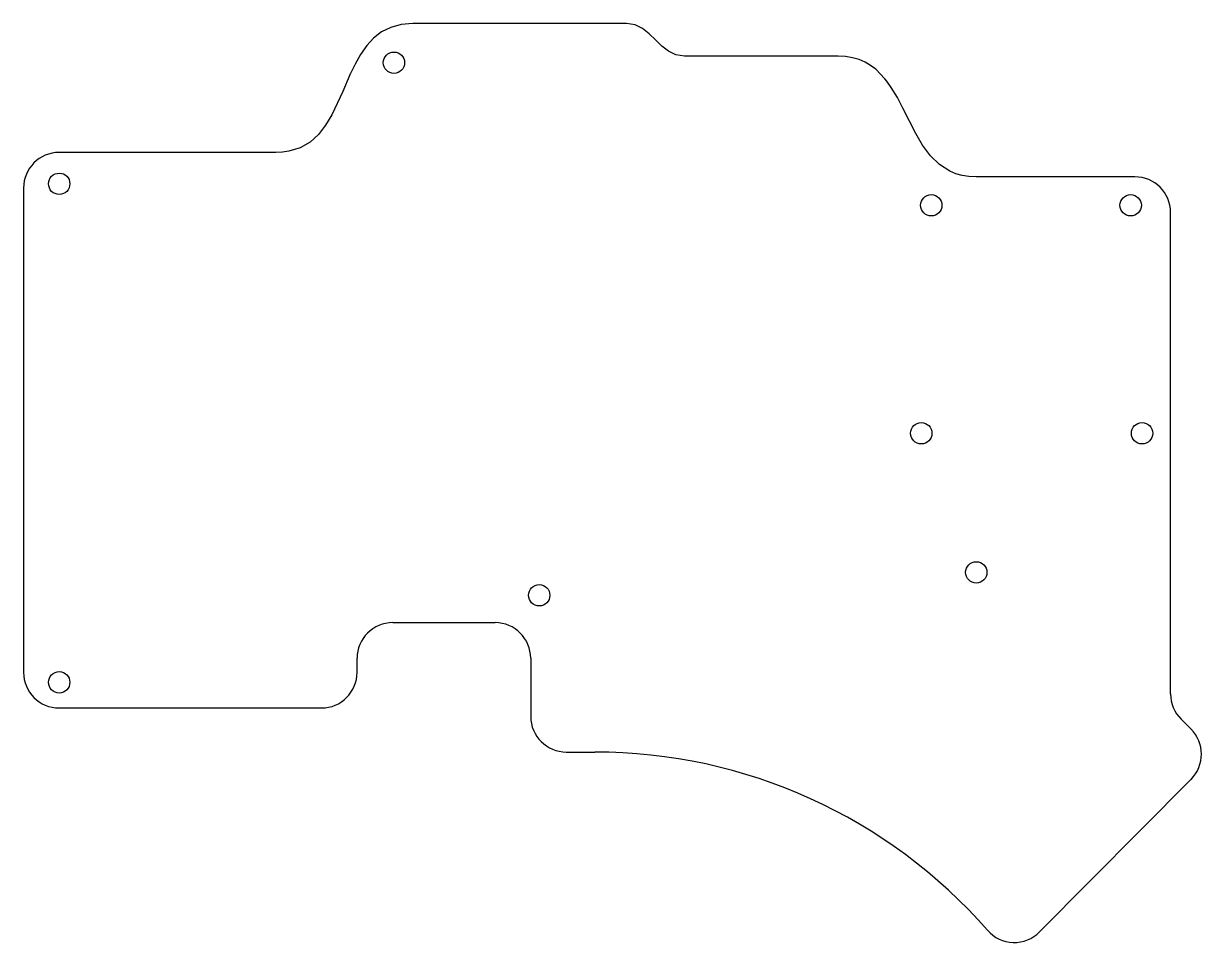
# Model space of a CAD drawing. Header units: millimetres. Extents: x 86 to 251, y -135 to -6.
import ezdxf

# ---------------------------------------------------------------- set-up
doc = ezdxf.new("R2010")
doc.units = ezdxf.units.MM
doc.layers.get('0').update_dxf_attribs({"linetype": 'CONTINUOUS'})

msp = doc.modelspace()

# ---------------------------------------------------------------- linework, layer by layer
for p, q in [((170.21, -6.15), (140.2, -6.15)), ((199.88, -10.72), (178.32, -10.72)), ((131.41, -13.27), (131.36, -13.27)), ((131.36, -13.27), (131.36, -13.37)), ((120.94, -24.25), (90.54, -24.25)), ((241.57, -27.67), (219.26, -27.67)), ((85.54, -29.25), (85.54, -97.25)), ((246.57, -100.28), (246.57, -32.67)), ((137.36, -90.27), (151.74, -90.27)), ((132.36, -97.25), (132.36, -95.27)), ((156.74, -95.27), (156.74, -103.44)), ((90.54, -102.25), (127.36, -102.25)), ((249.43, -105.2), (248.05, -103.83)), ((161.74, -108.44), (165.73, -108.44)), ((228.18, -133.7), (249.45, -112.27))]:
    msp.add_line(p, q)
for points in [[(140.2, -6.15), (138.55, -6.28), (137.08, -6.68), (135.8, -7.32), (134.69, -8.18), (133.71, -9.25), (132.86, -10.47), (132.1, -11.83), (131.41, -13.27)], [(178.32, -10.72), (177.13, -10.54), (176.08, -10.04), (175.15, -9.3), (174.26, -8.44), (173.38, -7.57), (172.45, -6.83), (171.4, -6.33), (170.21, -6.15)], [(206.47, -13.9), (205.18, -12.57), (204.46, -12.03), (203.68, -11.57), (202.84, -11.2), (201.92, -10.94), (200.94, -10.78), (199.88, -10.72)], [(131.36, -13.37), (130.36, -15.68)], [(206.74, -14.25), (206.47, -13.9)], [(207.36, -15.14), (206.74, -14.25)], [(130.36, -15.68), (128.84, -18.95), (127.95, -20.43), (126.94, -21.72), (125.76, -22.79), (124.38, -23.59), (122.78, -24.08), (121.89, -24.21), (120.94, -24.25)], [(209, -18.04), (208.21, -16.55), (207.36, -15.14)], [(219.26, -27.67), (218.24, -27.62), (217.29, -27.47), (216.41, -27.23), (215.58, -26.89), (214.12, -25.95), (212.86, -24.71), (211.76, -23.23), (210.79, -21.58), (209, -18.04)]]:
    msp.add_lwpolyline(points)
for centre in [(137.54, -11.65), (90.54, -28.65), (212.97, -31.67), (240.97, -31.67), (211.57, -63.67), (242.57, -63.67), (219.29, -83.22), (157.93, -86.43), (90.54, -98.65)]:
    msp.add_circle(centre, 1.5)
for centre, radius, start, end in [((90.54, -29.25), 5, 90, 180), ((241.57, -32.67), 5, 0, 90), ((137.36, -95.27), 5, 90, 180), ((151.74, -95.27), 5, 0, 90), ((90.54, -97.25), 5, 180, 270), ((127.36, -97.25), 5, -90, 0), ((251.57, -100.28), 5, 180, 225.2103), ((161.74, -103.44), 5, 180, 270), ((245.9, -108.75), 5, -44.7897, 45.2103), ((165.73, -181.7), 73.26, 41.1801, 90), ((224.63, -130.18), 5, 221.1801, 315.2099)]:
    msp.add_arc(centre, radius, start, end)

doc.saveas('drawing.dxf')
